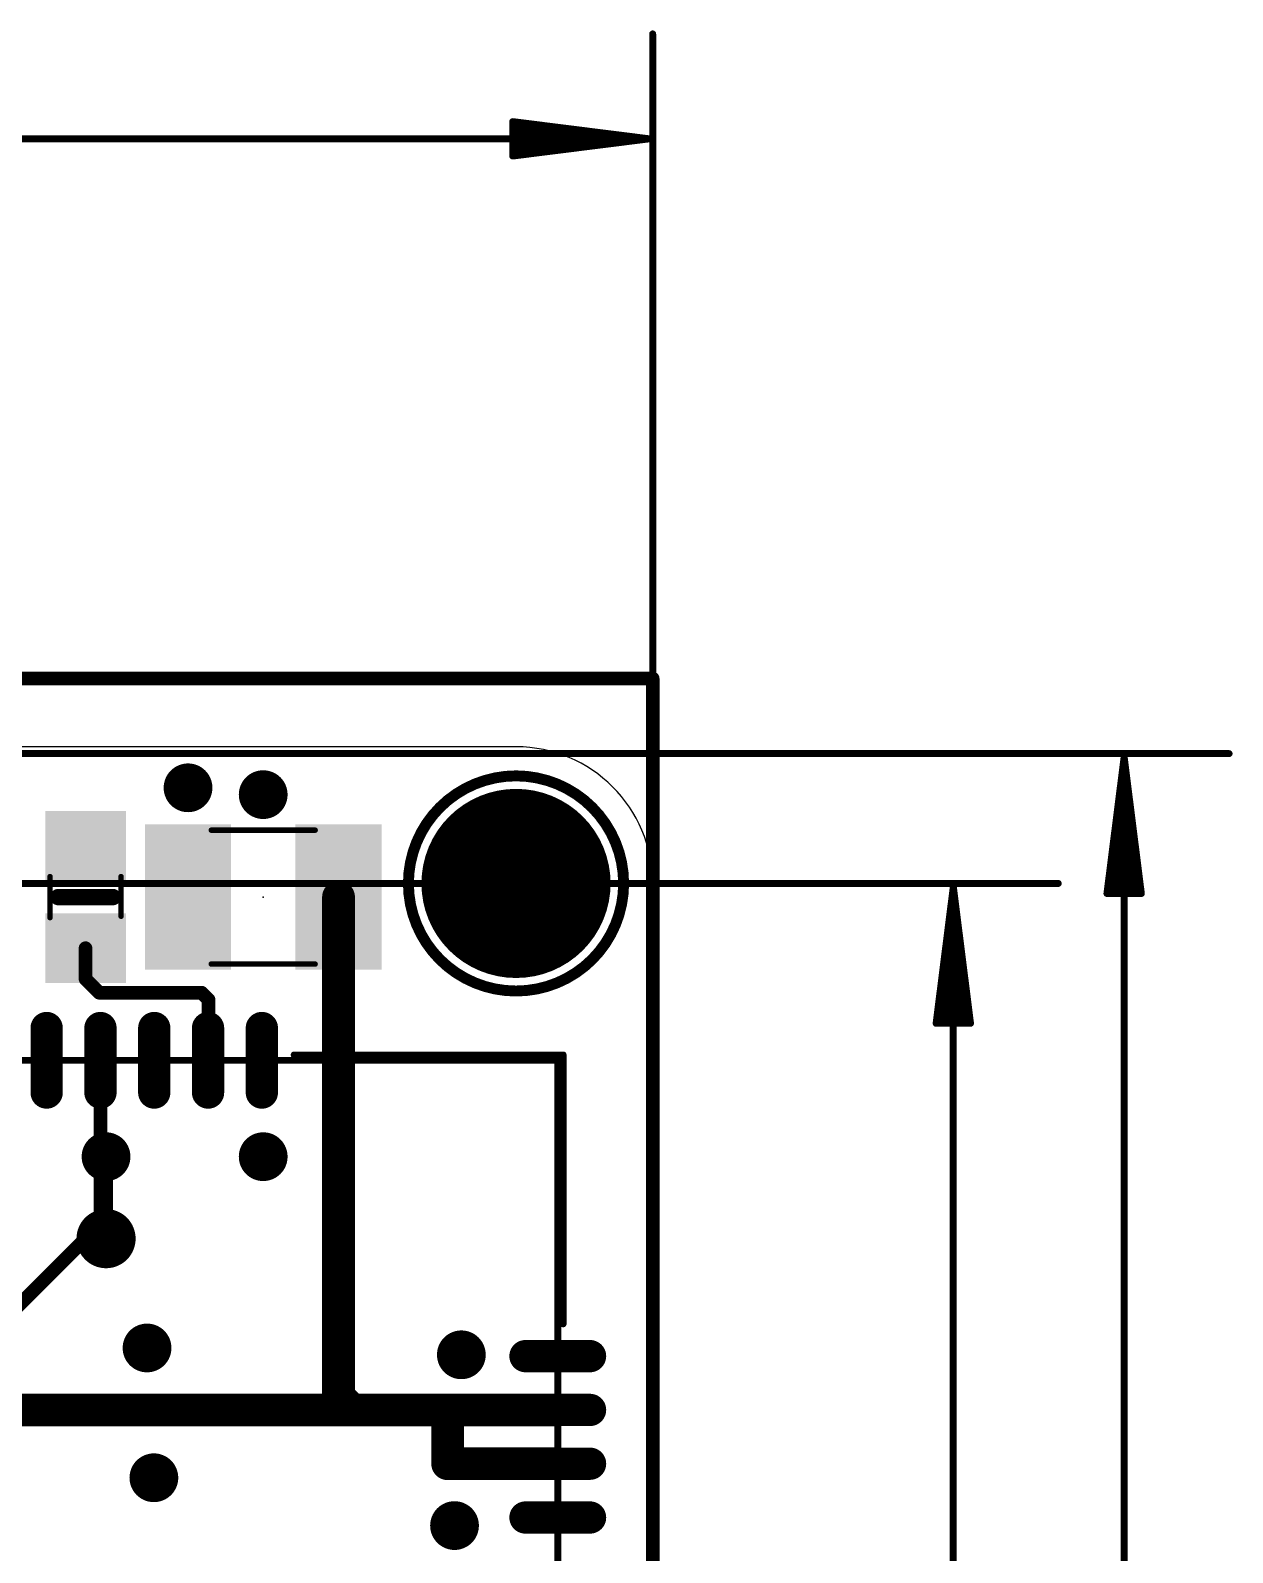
# Model space of a CAD drawing. Extents: x -18.9 to 56.5, y -5.3 to 63.2.
# Drawn here: x 34.15 to 56.5, y 34.55 to 62.85 of the extents above; entities that cross this region are included whole.
import ezdxf

# ---------------------------------------------------------------- set-up
doc = ezdxf.new("R2010")
doc.units = 0
for name, color, linetype in [('1', 12, 'CONTINUOUS'), ('16', 132, 'CONTINUOUS'), ('17', 110, 'CONTINUOUS'), ('18', 110, 'CONTINUOUS'), ('20', 53, 'CONTINUOUS'), ('21', 40, 'CONTINUOUS'), ('23', 53, 'CONTINUOUS'), ('24', 53, 'CONTINUOUS'), ('47', 253, 'CONTINUOUS'), ('51', 253, 'CONTINUOUS')]:
    doc.layers.add(name, color=color, linetype=linetype)

# ---------------------------------------------------------------- blocks, each defined once
blk = doc.blocks.new('RECT')
blk.add_solid([(-0.5, -0.5), (0.5, -0.5), (-0.5, 0.5), (0.5, 0.5)])
blk = doc.blocks.new('PIE')
at = {"const_width": 0.5}
blk.add_lwpolyline([(0, -0.25, 1), (0, 0.25, 1), (0, -0.25)], format="xyb", dxfattribs=at)
blk = doc.blocks.new('ROUNDP')
at = {"const_width": 0.5}
blk.add_lwpolyline([(0, -0.25, 1), (0, 0.25, 1), (0, -0.25)], format="xyb", dxfattribs=at)
blk = doc.blocks.new('RECT288000X96000R100')
at = {"const_width": 0.3}
blk.add_lwpolyline([(0.75, 0), (0.75, 0, 0.4142), (0.6, 0.15), (-0.6, 0.15, 0.4142), (-0.75, 0), (-0.75, 0, 0.4142), (-0.6, -0.15), (0.6, -0.15, 0.4142)], format="xyb", close=True, dxfattribs=at)
blk.add_solid([(-0.6254, -0.0254), (0.6254, -0.0254), (-0.6254, 0.0254), (0.6254, 0.0254)])
blk = doc.blocks.new('ROUNDV')
at = {"const_width": 0.5}
blk.add_lwpolyline([(0, -0.25, 1), (0, 0.25, 1), (0, -0.25)], format="xyb", dxfattribs=at)

msp = doc.modelspace()

# ---------------------------------------------------------------- linework, layer by layer
at = {"layer": '1'}
for points, const_width in [([(45.72, 50.8), (0, 50.8)], 0.254), ([(45.72, 0), (45.72, 50.8)], 0.254), ([(39.881, 46.736), (39.881, 37.453)], 0.6096), ([(35.179, 45.786), (35.179, 45.212)], 0.254), ([(35.179, 45.212), (35.433, 44.958)], 0.254), ([(35.433, 44.958), (37.338, 44.958)], 0.254), ([(37.338, 44.958), (37.465, 44.831)], 0.254), ([(37.465, 44.831), (37.465, 43.711)], 0.254), ([(35.456, 43.702), (35.456, 42.014)], 0.254), ([(35.456, 40.663), (35.456, 43.702)], 0.254), ([(37.465, 43.711), (37.456, 43.702)], 0.254), ([(35.456, 42.014), (35.56, 41.91)], 0.254), ([(33.147, 38.354), (35.456, 40.663)], 0.254), ([(39.881, 37.453), (40.132, 37.202)], 0.6096), ([(13.956, 37.202), (40.132, 37.202)], 0.6096), ([(40.132, 37.202), (41.91, 37.202)], 0.6096), ([(41.91, 37.202), (43.956, 37.202)], 0.6096), ([(41.91, 36.202), (41.91, 37.202)], 0.6096), ([(43.956, 36.202), (41.91, 36.202)], 0.6096)]:
    msp.add_lwpolyline(points, dxfattribs=dict(at, const_width=const_width))
for points, const_width in [([(45.7835, 50.8, 1), (45.6565, 50.8)], 0.127), ([(45.72, 50.7365, 1), (45.72, 50.8635)], 0.127), ([(40.0334, 46.736, 1), (39.7286, 46.736)], 0.3048), ([(35.2425, 45.786, 1), (35.1155, 45.786)], 0.127), ([(35.2239, 45.2569, 1), (35.1341, 45.1671)], 0.127), ([(35.1155, 45.212, 1), (35.2425, 45.212)], 0.127), ([(35.433, 45.0215, 1), (35.433, 44.8945)], 0.127), ([(35.3881, 44.9131, 1), (35.4779, 45.0029)], 0.127), ([(37.3829, 45.0029, 1), (37.2931, 44.9131)], 0.127), ([(37.338, 44.8945, 1), (37.338, 45.0215)], 0.127), ([(37.5285, 44.831, 1), (37.4015, 44.831)], 0.127), ([(37.4201, 44.7861, 1), (37.5099, 44.8759)], 0.127), ([(35.5195, 43.702, 1), (35.3925, 43.702)], 0.127), ([(35.5195, 43.702, 1), (35.3925, 43.702)], 0.127), ([(37.4111, 43.7469, 1), (37.5009, 43.6571)], 0.127), ([(37.4015, 43.711, 1), (37.5285, 43.711)], 0.127), ([(37.5099, 43.6661, 1), (37.4201, 43.7559)], 0.127), ([(35.5009, 42.0589, 1), (35.4111, 41.9691)], 0.127), ([(35.3925, 42.014, 1), (35.5195, 42.014)], 0.127), ([(35.5151, 41.8651, 1), (35.6049, 41.9549)], 0.127), ([(35.5009, 40.6181, 1), (35.4111, 40.7079)], 0.127), ([(35.3925, 40.663, 1), (35.5195, 40.663)], 0.127), ([(39.9888, 37.5608, 1), (39.7732, 37.3452)], 0.3048), ([(39.7286, 37.453, 1), (40.0334, 37.453)], 0.3048), ([(40.132, 37.3544, 1), (40.132, 37.0496)], 0.3048), ([(40.0242, 37.0942, 1), (40.2398, 37.3098)], 0.3048), ([(40.132, 37.0496, 1), (40.132, 37.3544)], 0.3048), ([(41.91, 37.3544, 1), (41.91, 37.0496)], 0.3048), ([(42.0624, 37.202, 1), (41.7576, 37.202)], 0.3048), ([(41.91, 37.0496, 1), (41.91, 37.3544)], 0.3048), ([(43.956, 37.0496, 1), (43.956, 37.3544)], 0.3048), ([(41.91, 36.3544, 1), (41.91, 36.0496)], 0.3048), ([(43.956, 36.0496, 1), (43.956, 36.3544)], 0.3048), ([(41.7576, 36.202, 1), (42.0624, 36.202)], 0.3048)]:
    msp.add_lwpolyline(points, format="xyb", dxfattribs=dict(at, const_width=const_width))
at = {"layer": '16', "const_width": 0.254}
for points in [[(45.72, 50.8), (0, 50.8)], [(45.72, 0), (45.72, 50.8)], [(35.56, 41.91), (35.56, 40.386)]]:
    msp.add_lwpolyline(points, dxfattribs=at)
at = {"layer": '16', "const_width": 0.127}
for points in [[(45.7835, 50.8, 1), (45.6565, 50.8)], [(45.72, 50.7365, 1), (45.72, 50.8635)], [(35.6235, 41.91, 1), (35.4965, 41.91)], [(35.4965, 40.386, 1), (35.6235, 40.386)]]:
    msp.add_lwpolyline(points, format="xyb", dxfattribs=at)
at = {"layer": '20'}
for p, q in [((43.18, 49.53), (2.54, 49.53)), ((45.72, 0), (45.72, 46.99))]:
    msp.add_line(p, q, dxfattribs=at)
msp.add_arc((43.18, 46.99), 2.54, 0, 90, dxfattribs=at)
at = {"layer": '21'}
for points, const_width in [([(43.18, 44.99, 1), (43.18, 48.99, 1), (43.18, 44.99)], 0.2032), ([(34.671, 46.8122, 1), (34.671, 46.6598)], 0.1524), ([(35.687, 46.6598, 1), (35.687, 46.8122)], 0.1524), ([(39.056, 43.8338, 1), (39.056, 43.7702)], 0.0635), ([(44.0878, 43.802, 1), (44.0243, 43.802)], 0.0635), ([(44.056, 43.7702, 1), (44.056, 43.8338)], 0.0635), ([(44.0243, 38.802, 1), (44.0878, 38.802)], 0.0635)]:
    msp.add_lwpolyline(points, format="xyb", dxfattribs=dict(at, const_width=const_width))
for points, const_width in [([(34.671, 46.736), (35.687, 46.736)], 0.3048), ([(44.056, 43.802), (39.056, 43.802)], 0.127), ([(44.056, 38.802), (44.056, 43.802)], 0.127)]:
    msp.add_lwpolyline(points, dxfattribs=dict(at, const_width=const_width))
at = {"layer": '23'}
for p in [(43.18, 46.99), (35.179, 46.736), (38.481, 46.736)]:
    msp.add_point(p, dxfattribs=at)
at = {"layer": '24'}
msp.add_point((35.56, 40.386), dxfattribs=at)
at = {"layer": '47', "const_width": 0.13}
for points in [[(45.72, 35.814), (45.72, 62.783)], [(45.655, 60.833), (43.12, 61.1522)], [(43.12, 61.1522), (43.12, 60.5138)], [(45.655, 60.833), (43.12, 61.093)], [(0.065, 60.833), (45.655, 60.833)], [(45.655, 60.833), (43.12, 60.963)], [(43.12, 60.5138), (45.655, 60.833)], [(43.12, 60.703), (45.655, 60.833)], [(43.12, 60.573), (45.655, 60.833)], [(21.844, 49.403), (56.433, 49.403)], [(54.483, 49.338), (54.1638, 46.803)], [(54.483, 49.338), (54.223, 46.803)], [(54.483, 49.338), (54.353, 46.803)], [(54.483, 0.065), (54.483, 49.338)], [(54.8022, 46.803), (54.483, 49.338)], [(54.613, 46.803), (54.483, 49.338)], [(54.743, 46.803), (54.483, 49.338)], [(2.54, 46.99), (53.258, 46.99)], [(51.308, 46.925), (50.9888, 44.39)], [(51.308, 46.925), (51.048, 44.39)], [(51.308, 46.925), (51.178, 44.39)], [(51.308, 0.065), (51.308, 46.925)], [(51.6272, 44.39), (51.308, 46.925)], [(51.438, 44.39), (51.308, 46.925)], [(51.568, 44.39), (51.308, 46.925)], [(54.1638, 46.803), (54.8022, 46.803)], [(50.9888, 44.39), (51.6272, 44.39)]]:
    msp.add_lwpolyline(points, dxfattribs=at)
at = {"layer": '47', "const_width": 0.065}
for points in [[(45.7525, 62.783, 1), (45.6875, 62.783)], [(43.1241, 61.1845, 1), (43.1159, 61.12)], [(43.1525, 61.1522, 1), (43.0875, 61.1522)], [(43.1233, 61.1253, 1), (43.1167, 61.0607)], [(43.1217, 60.9955, 1), (43.1183, 60.9305)], [(45.6591, 60.8008, 1), (45.6509, 60.8652)], [(45.6509, 60.8008, 1), (45.6591, 60.8652)], [(45.6583, 60.8007, 1), (45.6517, 60.8653)], [(45.6517, 60.8007, 1), (45.6583, 60.8653)], [(45.6533, 60.8005, 1), (45.6567, 60.8655)], [(45.6567, 60.8005, 1), (45.6533, 60.8655)], [(45.655, 60.8005, 1), (45.655, 60.8655)], [(43.1183, 60.7355, 1), (43.1217, 60.6705)], [(43.1167, 60.6053, 1), (43.1233, 60.5407)], [(43.1159, 60.546, 1), (43.1241, 60.4815)], [(43.0875, 60.5138, 1), (43.1525, 60.5138)], [(54.5155, 49.338, 1), (54.4505, 49.338)], [(54.5152, 49.3421, 1), (54.4508, 49.3339)], [(54.5155, 49.3363, 1), (54.4505, 49.3397)], [(54.5155, 49.3397, 1), (54.4505, 49.3363)], [(54.5153, 49.3413, 1), (54.4507, 49.3347)], [(54.5153, 49.3347, 1), (54.4507, 49.3413)], [(54.5152, 49.3339, 1), (54.4508, 49.3421)], [(56.433, 49.3705, 1), (56.433, 49.4355)], [(51.3405, 46.925, 1), (51.2755, 46.925)], [(51.3402, 46.9291, 1), (51.2758, 46.9209)], [(51.3405, 46.9233, 1), (51.2755, 46.9267)], [(51.3405, 46.9267, 1), (51.2755, 46.9233)], [(51.3403, 46.9283, 1), (51.2757, 46.9217)], [(51.3403, 46.9217, 1), (51.2757, 46.9283)], [(51.3402, 46.9209, 1), (51.2758, 46.9291)], [(53.258, 46.9575, 1), (53.258, 47.0225)], [(54.1315, 46.8071, 1), (54.196, 46.7989)], [(54.1638, 46.8355, 1), (54.1638, 46.7705)], [(54.1907, 46.8063, 1), (54.2553, 46.7997)], [(54.3205, 46.8047, 1), (54.3855, 46.8013)], [(54.5805, 46.8013, 1), (54.6455, 46.8047)], [(54.7107, 46.7997, 1), (54.7753, 46.8063)], [(54.77, 46.7989, 1), (54.8345, 46.8071)], [(54.8022, 46.7705, 1), (54.8022, 46.8355)], [(50.9888, 44.4225, 1), (50.9888, 44.3575)], [(51.6272, 44.3575, 1), (51.6272, 44.4225)], [(50.9565, 44.3941, 1), (51.021, 44.3859)], [(51.0157, 44.3933, 1), (51.0803, 44.3867)], [(51.1455, 44.3917, 1), (51.2105, 44.3883)], [(51.4055, 44.3883, 1), (51.4705, 44.3917)], [(51.5357, 44.3867, 1), (51.6003, 44.3933)], [(51.595, 44.3859, 1), (51.6595, 44.3941)], [(45.6875, 35.814, 1), (45.7525, 35.814)]]:
    msp.add_lwpolyline(points, format="xyb", dxfattribs=at)
at = {"layer": '51'}
for points, const_width in [([(39.4462, 47.9806), (37.5158, 47.9806)], 0.1016), ([(34.519, 46.355), (34.519, 47.117)], 0.1016), ([(35.839, 46.38), (35.839, 47.117)], 0.1016), ([(39.4462, 45.4914), (37.5158, 45.4914)], 0.1016), ([(13.956, 43.702), (43.956, 43.702)], 0.127), ([(43.956, 43.702), (43.956, 13.702)], 0.127)]:
    msp.add_lwpolyline(points, dxfattribs=dict(at, const_width=const_width))
for points, const_width in [([(37.5158, 48.006, 1), (37.5158, 47.9552)], 0.0508), ([(39.4462, 47.9552, 1), (39.4462, 48.006)], 0.0508), ([(34.5444, 47.117, 1), (34.4936, 47.117)], 0.0508), ([(35.8644, 47.117, 1), (35.8136, 47.117)], 0.0508), ([(34.4936, 46.355, 1), (34.5444, 46.355)], 0.0508), ([(35.8136, 46.38, 1), (35.8644, 46.38)], 0.0508), ([(37.5158, 45.5168, 1), (37.5158, 45.466)], 0.0508), ([(39.4462, 45.466, 1), (39.4462, 45.5168)], 0.0508), ([(43.9878, 43.702, 1), (43.9243, 43.702)], 0.0635), ([(43.956, 43.6703, 1), (43.956, 43.7338)], 0.0635)]:
    msp.add_lwpolyline(points, format="xyb", dxfattribs=dict(at, const_width=const_width))

# ---------------------------------------------------------------- block references
at = {"layer": '1'}
for p, xscale, yscale, rotation in [((35.179, 47.686), 1.3, 1.5, 90), ((37.081, 46.736), 1.6, 2.7, 180), ((39.881, 46.736), 1.6, 2.7, 180), ((35.179, 45.786), 1.3, 1.5, 90)]:
    msp.add_blockref('RECT', p, dxfattribs=dict(at, xscale=xscale, yscale=yscale, rotation=rotation))
for p, rotation in [((34.456, 43.702), 270), ((35.456, 43.702), 270), ((36.456, 43.702), 270), ((37.456, 43.702), 270), ((38.456, 43.702), 270), ((43.956, 38.202), 180), ((43.956, 37.202), 180), ((43.956, 36.202), 180), ((43.956, 35.202), 180)]:
    msp.add_blockref('RECT288000X96000R100', p, dxfattribs=dict(at, rotation=rotation))
at = {"layer": '16', "xscale": 1.1, "yscale": 1.1}
msp.add_blockref('PIE', (35.56, 40.386), dxfattribs=at)
at = {"layer": '17', "xscale": 3.516, "yscale": 3.516, "rotation": 90}
msp.add_blockref('ROUNDP', (43.18, 46.99), dxfattribs=at)
msp.add_blockref('ROUNDP', (43.18, 46.99), dxfattribs=at)
at = {"layer": '18', "xscale": 0.9064, "yscale": 0.9064}
for p in [(37.084, 48.768), (37.084, 48.768), (38.481, 48.641), (38.481, 48.641), (35.56, 41.91), (35.56, 41.91), (38.481, 41.91), (38.481, 41.91), (36.322, 38.354), (36.322, 38.354), (42.164, 38.227), (42.164, 38.227), (36.449, 35.941), (36.449, 35.941), (42.037, 35.052), (42.037, 35.052)]:
    msp.add_blockref('ROUNDV', p, dxfattribs=at)
at = {"layer": '51', "xscale": 0.7501}
for p, yscale, rotation in [((35.1778, 47.4667), 1.4501, 90), ((37.1543, 46.7405), 2.5999, 180), ((39.8077, 46.7315), 2.5999, 180), ((35.1778, 46.0189), 1.4501, 90)]:
    msp.add_blockref('RECT', p, dxfattribs=dict(at, yscale=yscale, rotation=rotation))

doc.saveas('drawing.dxf')
